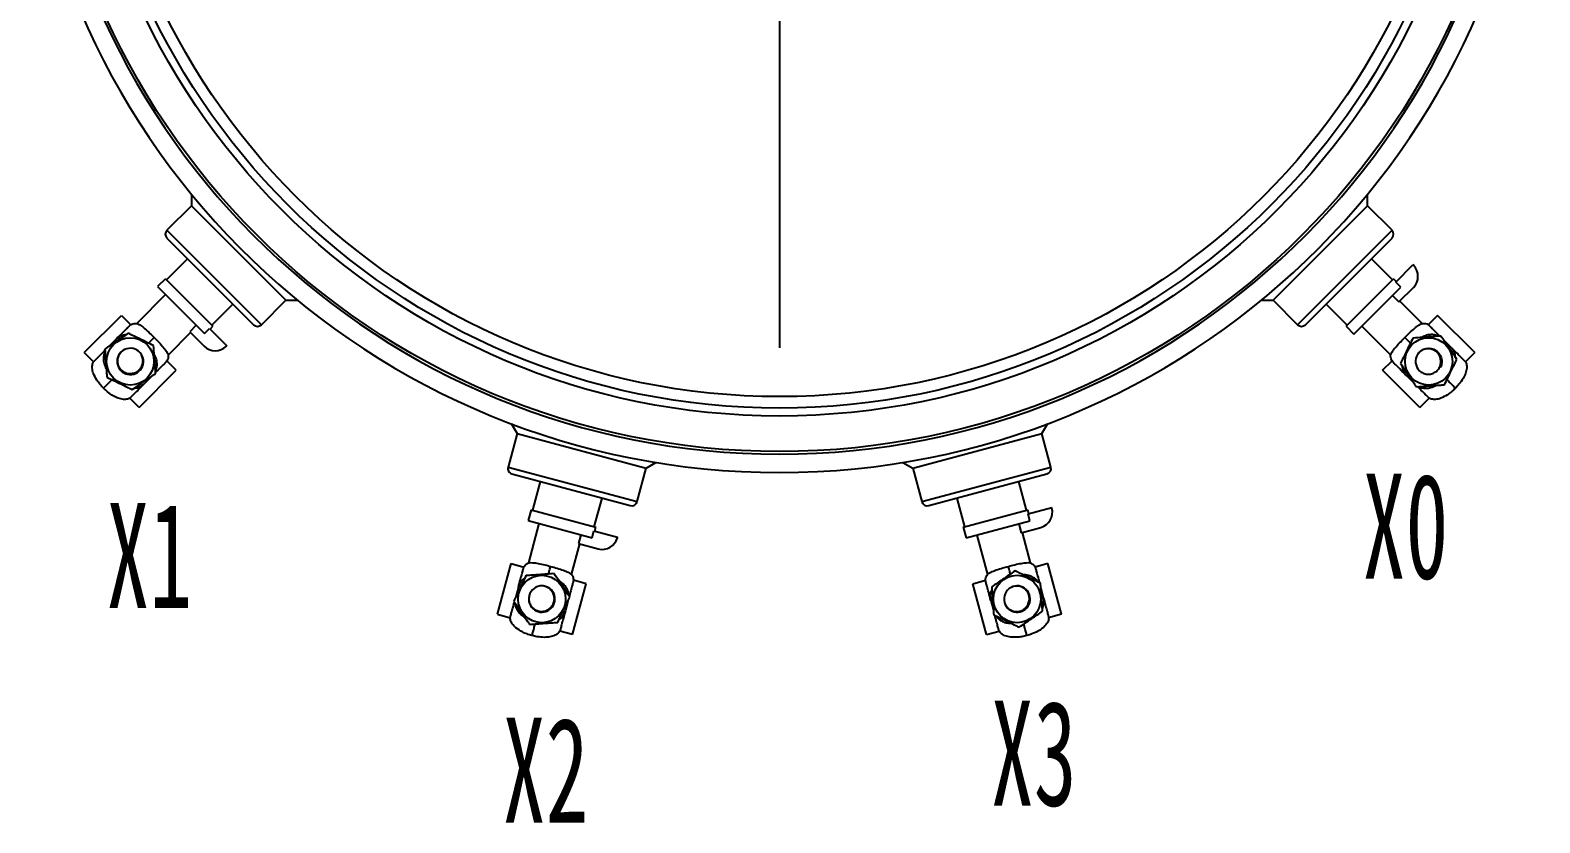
# Model space of a CAD drawing. Header units: millimetres. Extents: x 0 to 6631, y 0 to 4689.
# Drawn here: x 923 to 1498, y 1347 to 1649 of the extents above; entities that cross this region are included whole.
import ezdxf

# ---------------------------------------------------------------- set-up
doc = ezdxf.new("R2010")
doc.units = ezdxf.units.MM
doc.header["$LTSCALE"] = 13
doc.linetypes.add('CENTERX2', pattern=[101.6, 63.5, -12.7, 12.7, -12.7])
for name, color, linetype in [('2', 3, 'Continuous'), ('中心符号线', 7, 'CENTERX2'), ('几何体', 7, 'Continuous')]:
    doc.layers.add(name, color=color, linetype=linetype)
doc.styles.add('仿宋体', font='')
doc.styles.get('仿宋体').set_extended_font_data('STFangsong')

# ---------------------------------------------------------------- blocks, each defined once
blk = doc.blocks.new('SW_CENTERMARKSYMBOL_0')
at = {"layer": '中心符号线', "color": 0}
for p, q in [((0, 5), (0, 242)), ((-5, 0), (-242, 0)), ((0, 0), (-2.5, 0)), ((0, 0), (0, 2.5)), ((0, 0), (0, -2.5)), ((0, 0), (2.5, 0)), ((5, 0), (242, 0)), ((0, -5), (0, -242))]:
    blk.add_line(p, q, dxfattribs=at)

msp = doc.modelspace()

# ---------------------------------------------------------------- linework, layer by layer
at = {"layer": '几何体'}
for p, q in [((984.36, 1581.83), (975.02, 1572.49)), ((984.36, 1586.2), (984.36, 1581.83)), ((984.36, 1581.83), (1020.32, 1545.87)), ((1396.15, 1545.87), (1432.12, 1581.83)), ((1432.12, 1581.83), (1432.12, 1586.2)), ((1441.46, 1572.49), (1432.12, 1581.83)), ((975.02, 1572.49), (1010.98, 1536.53)), ((975.02, 1569.5), (1007.99, 1536.53)), ((1405.49, 1536.53), (1441.46, 1572.49)), ((1408.48, 1536.53), (1441.46, 1569.5)), ((982.88, 1561.64), (974.84, 1553.59)), ((1441.64, 1553.59), (1433.59, 1561.64)), ((1442.86, 1552.7), (1449.45, 1559.29)), ((1449.59, 1559.15), (1449.45, 1559.29)), ((974.44, 1553.99), (971.47, 1551.02)), ((974.44, 1553.99), (992.47, 1535.95)), ((1424, 1535.95), (1442.03, 1553.99)), ((1443.09, 1552.93), (1442.03, 1553.99)), ((1444.77, 1550.79), (1442.86, 1552.7)), ((974.48, 1548.01), (963.52, 1537.05)), ((971.47, 1551.02), (989.28, 1533.21)), ((1426.97, 1532.98), (1444.77, 1550.79)), ((1441.65, 1547.66), (1444.12, 1545.19)), ((1444.12, 1545.19), (1449.59, 1550.66)), ((992.08, 1536.35), (1000.13, 1544.39)), ((1010.98, 1536.53), (1020.32, 1545.87)), ((1020.32, 1545.87), (1024.69, 1545.87)), ((1391.78, 1545.87), (1396.15, 1545.87)), ((1396.15, 1545.87), (1405.49, 1536.53)), ((1416.35, 1544.39), (1424.39, 1536.35)), ((1452.95, 1537.05), (1444.47, 1545.54)), ((943.51, 1525.95), (957.65, 1540.09)), ((957.65, 1540.09), (961.22, 1536.52)), ((960.83, 1536.2), (961.22, 1536.52)), ((986.15, 1536.34), (983.68, 1533.86)), ((989.28, 1533.21), (991.19, 1535.12)), ((991.19, 1535.12), (997.78, 1528.53)), ((991.41, 1534.89), (992.47, 1535.95)), ((1424, 1535.95), (1426.97, 1532.98)), ((1429.97, 1535.99), (1440.93, 1525.03)), ((1458.82, 1540.09), (1455.25, 1536.52)), ((1455.25, 1536.52), (1455.64, 1536.2)), ((1472.96, 1525.95), (1458.82, 1540.09)), ((955.52, 1530.89), (952.91, 1528.28)), ((975.54, 1525.03), (984.02, 1533.52)), ((983.68, 1533.86), (989.15, 1528.39)), ((1461.15, 1530.69), (1463.77, 1528.08)), ((943.51, 1525.95), (947.08, 1522.38)), ((997.64, 1528.39), (997.78, 1528.53)), ((1472.96, 1525.95), (1469.39, 1522.38)), ((947.08, 1522.38), (947.4, 1522.77)), ((964.44, 1505.02), (978.58, 1519.16)), ((975.01, 1522.73), (974.69, 1522.34)), ((978.58, 1519.16), (975.01, 1522.73)), ((1437.89, 1519.16), (1441.46, 1522.73)), ((1452.03, 1505.02), (1437.89, 1519.16)), ((1441.78, 1522.34), (1441.46, 1522.73)), ((1469.08, 1522.77), (1469.39, 1522.38)), ((950.85, 1512.36), (950.76, 1512.45)), ((969.18, 1516.83), (966.56, 1514.22)), ((1447.09, 1517.04), (1449.71, 1514.42)), ((1465.62, 1512.36), (1465.53, 1512.28)), ((961.26, 1508.91), (960.87, 1508.59)), ((964.44, 1505.02), (960.87, 1508.59)), ((1452.03, 1505.02), (1455.6, 1508.59)), ((1455.6, 1508.59), (1455.22, 1508.91)), ((1108.31, 1495.07), (1104.89, 1482.31)), ((1106.12, 1498.85), (1108.31, 1495.07)), ((1108.31, 1495.07), (1157.44, 1481.91)), ((1259.03, 1481.91), (1308.17, 1495.07)), ((1308.17, 1495.07), (1310.35, 1498.85)), ((1311.58, 1482.31), (1308.17, 1495.07)), ((1157.44, 1481.91), (1161.22, 1484.09)), ((1255.25, 1484.09), (1259.03, 1481.91)), ((1104.89, 1482.31), (1154.02, 1469.15)), ((1106.39, 1479.72), (1151.43, 1467.65)), ((1154.02, 1469.15), (1157.44, 1481.91)), ((1259.03, 1481.91), (1262.45, 1469.15)), ((1262.45, 1469.15), (1311.58, 1482.31)), ((1265.05, 1467.65), (1310.09, 1479.72)), ((1117.13, 1476.84), (1114.18, 1465.85)), ((1302.29, 1465.85), (1299.35, 1476.84)), ((1113.65, 1466), (1112.56, 1461.94)), ((1113.65, 1466), (1138.28, 1459.4)), ((1137.74, 1459.54), (1140.69, 1470.53)), ((1275.79, 1470.53), (1278.73, 1459.54)), ((1278.19, 1459.4), (1302.83, 1466)), ((1303.21, 1464.55), (1302.83, 1466)), ((1302.9, 1464.46), (1311.91, 1466.88)), ((1311.96, 1466.68), (1311.91, 1466.88)), ((1112.56, 1461.94), (1136.88, 1455.42)), ((1116.66, 1460.84), (1112.65, 1445.87)), ((1279.28, 1455.34), (1303.6, 1461.86)), ((1299.33, 1460.71), (1300.24, 1457.33)), ((1303.6, 1461.86), (1302.9, 1464.46)), ((1132.61, 1456.57), (1131.7, 1453.19)), ((1136.88, 1455.42), (1137.58, 1458.03)), ((1137.58, 1458.03), (1146.58, 1455.62)), ((1137.89, 1457.95), (1138.28, 1459.4)), ((1146.53, 1455.42), (1146.58, 1455.62)), ((1278.19, 1459.4), (1279.28, 1455.34)), ((1283.39, 1456.44), (1287.4, 1441.47)), ((1300.24, 1457.33), (1307.72, 1459.33)), ((1303.82, 1445.87), (1300.71, 1457.46)), ((1129.07, 1441.47), (1132.18, 1453.06)), ((1131.7, 1453.19), (1139.18, 1451.18)), ((1100.87, 1426.25), (1106.05, 1445.57)), ((1106.05, 1445.57), (1110.93, 1444.26)), ((1110.75, 1443.79), (1110.93, 1444.26)), ((1310.42, 1445.57), (1305.55, 1444.26)), ((1305.55, 1444.26), (1305.72, 1443.79)), ((1315.6, 1426.25), (1310.42, 1445.57)), ((1129.47, 1418.59), (1134.64, 1437.91)), ((1129.76, 1439.21), (1129.68, 1438.72)), ((1134.64, 1437.91), (1129.76, 1439.21)), ((1281.83, 1437.91), (1286.71, 1439.21)), ((1287.01, 1418.59), (1281.83, 1437.91)), ((1286.79, 1438.72), (1286.71, 1439.21)), ((1108.81, 1436.54), (1107.85, 1432.96)), ((1288.73, 1431.47), (1289.69, 1427.89)), ((1307.74, 1436.26), (1308.7, 1432.69)), ((1100.87, 1426.25), (1105.75, 1424.94)), ((1127.67, 1431.19), (1126.71, 1427.61)), ((1315.6, 1426.25), (1310.72, 1424.94)), ((1105.75, 1424.94), (1105.83, 1425.44)), ((1124.76, 1420.36), (1124.59, 1419.89)), ((1129.47, 1418.59), (1124.59, 1419.89)), ((1287.01, 1418.59), (1291.88, 1419.89)), ((1291.88, 1419.89), (1291.71, 1420.36)), ((1310.64, 1425.44), (1310.72, 1424.94)), ((1114.03, 1418.16), (1113.91, 1418.19)), ((1302.44, 1418.16), (1302.32, 1418.12))]:
    msp.add_line(p, q, dxfattribs=at)
for centre, radius in [((1208.24, 1769.75), 281.5), ((1208.24, 1769.75), 268), ((1208.24, 1769.75), 265), ((1208.24, 1769.75), 260.6), ((961.04, 1522.56), 9.02), ((1455.43, 1522.56), 9.02), ((1117.76, 1432.08), 9.02), ((1298.71, 1432.08), 9.02)]:
    msp.add_circle(centre, radius, dxfattribs=at)
for centre, radius, start, end in [((1208.24, 1769.75), 289.5, 94.45754, 85.54246), ((1208.24, 1769.75), 282.5, 94.56822, 85.43178), ((976.51, 1571), 2.12, 135, 225), ((1439.96, 1571), 2.12, 315, 45), ((1445.35, 1554.9), 6, 315, 45), ((1009.49, 1538.03), 2.12, 225, 315), ((1406.99, 1538.03), 2.12, 225, 315), ((961.04, 1522.56), 5, 135, 57.4607), ((961.04, 1522.56), 5, 57.4607, 135), ((993.39, 1532.63), 6, 225, 315), ((1455.43, 1522.56), 5, 147.4607, 225), ((1106.93, 1481.76), 2.12, 165, 255), ((1309.54, 1481.76), 2.12, 285, 15), ((1151.97, 1469.69), 2.12, 255, 345), ((1264.5, 1469.69), 2.12, 195, 285), ((1306.16, 1465.13), 6, 285, 15), ((1140.74, 1456.98), 6, 255, 345), ((1117.76, 1432.08), 5, 165, 87.4607), ((1117.76, 1432.08), 5, 87.4607, 165), ((1298.71, 1432.08), 5, 195, 117.4607), ((1298.71, 1432.08), 5, 117.4607, 195)]:
    msp.add_arc(centre, radius, start, end, dxfattribs=at)
for points, knots in [([(955.52, 1530.89), (956.3, 1531.67), (957.86, 1533.23), (959.52, 1534.89), (960.63, 1536), (960.76, 1536.13), (960.83, 1536.2)], [0, 0, 0, 0, 0.249999, 0.5, 0.750001, 1, 1, 1, 1]), ([(961.22, 1536.52), (961.34, 1536.6), (961.74, 1536.83), (962.52, 1537.05), (963.17, 1537.04), (963.51, 1537.04)], [0, 0, 0, 0, 0.182488, 0.571881, 1, 1, 1, 1]), ([(963.51, 1537.04), (963.6, 1537.01), (963.78, 1536.96), (964.98, 1536.31), (966.59, 1535.04), (968.4, 1533.37), (969.61, 1532.18), (970.14, 1531.65)], [0, 0, 0, 0, 0.199828, 0.401922, 0.618692, 0.832327, 1, 1, 1, 1]), ([(1446.33, 1531.65), (1446.94, 1532.26), (1448.24, 1533.53), (1450.09, 1535.21), (1451.68, 1536.43), (1452.76, 1536.98), (1452.9, 1537.02), (1452.96, 1537.04)], [0, 0, 0, 0, 0.193516, 0.406828, 0.619695, 0.833542, 1, 1, 1, 1]), ([(1452.96, 1537.04), (1453.39, 1537.04), (1454.15, 1537.04), (1454.91, 1536.74), (1455.22, 1536.54), (1455.25, 1536.52)], [0, 0, 0, 0, 0.53998, 0.946274, 1, 1, 1, 1]), ([(1455.64, 1536.2), (1455.71, 1536.13), (1455.85, 1536), (1456.96, 1534.88), (1458.26, 1533.58), (1459.34, 1532.5), (1459.66, 1532.18)], [0, 0, 0, 0, 0.2924501, 0.5848392, 0.8772282, 1, 1, 1, 1]), ([(960.28, 1533.27), (959.5, 1532.74), (957.93, 1531.67), (955.59, 1530.1), (953.39, 1528.6), (952.06, 1527.7), (951.38, 1527.25)], [0, 0, 0, 0, 0.267276, 0.541818, 0.768445, 1, 1, 1, 1]), ([(959.41, 1532.68), (959.08, 1532.66), (958.2, 1532.6), (956.82, 1532.02), (955.96, 1531.27), (955.52, 1530.89)], [0, 0, 0, 0, 0.222972, 0.604107, 1, 1, 1, 1]), ([(969.94, 1528.57), (969.09, 1528.98), (967.38, 1529.82), (964.85, 1531.05), (962.45, 1532.21), (961.01, 1532.91), (960.28, 1533.27)], [0, 0, 0, 0, 0.267276, 0.541818, 0.768445, 1, 1, 1, 1]), ([(968, 1529.51), (968.36, 1529.87), (969.23, 1530.74), (969.81, 1531.32), (970.14, 1531.65)], [0, 0, 0, 0, 0.416571, 1, 1, 1, 1]), ([(970.14, 1531.65), (970.75, 1531.04), (972.02, 1529.75), (973.7, 1527.89), (974.92, 1526.31), (975.47, 1525.22), (975.51, 1525.08), (975.53, 1525.02)], [0, 0, 0, 0, 0.1935164, 0.4068283, 0.6196952, 0.8335422, 1, 1, 1, 1]), ([(1440.94, 1525.02), (1440.97, 1525.11), (1441.02, 1525.29), (1441.67, 1526.49), (1442.94, 1528.1), (1444.61, 1529.91), (1445.8, 1531.12), (1446.33, 1531.65)], [0, 0, 0, 0, 0.199828, 0.401922, 0.618692, 0.832327, 1, 1, 1, 1]), ([(1449.41, 1531.45), (1449, 1530.6), (1448.17, 1528.89), (1446.94, 1526.36), (1445.77, 1523.96), (1445.07, 1522.52), (1444.72, 1521.79)], [0, 0, 0, 0, 0.2672762, 0.5418181, 0.7684451, 1, 1, 1, 1]), ([(1448.47, 1529.51), (1448.11, 1529.87), (1447.24, 1530.74), (1446.67, 1531.32), (1446.33, 1531.65)], [0, 0, 0, 0, 0.416571, 1, 1, 1, 1]), ([(1460.12, 1532.21), (1459.66, 1532.18), (1458.33, 1532.09), (1456.02, 1531.92), (1452.83, 1531.69), (1450.66, 1531.54), (1449.41, 1531.45)], [0, 0, 0, 0, 0.1315465, 0.3836465, 0.6435586, 1, 1, 1, 1]), ([(1459.1, 1532.14), (1458.75, 1532.3), (1457.9, 1532.69), (1456.37, 1532.8), (1454.51, 1532.59), (1453.33, 1532.01), (1452.69, 1531.68)], [0, 0, 0, 0, 0.172022, 0.4166468, 0.6794106, 1, 1, 1, 1]), ([(1466.14, 1523.32), (1465.61, 1524.1), (1464.55, 1525.67), (1462.97, 1528.01), (1461.47, 1530.21), (1460.57, 1531.54), (1460.12, 1532.21)], [0, 0, 0, 0, 0.267276, 0.541818, 0.768445, 1, 1, 1, 1]), ([(947.4, 1522.77), (947.46, 1522.83), (947.6, 1522.97), (948.72, 1524.09), (950.01, 1525.38), (951.1, 1526.47), (951.42, 1526.79)], [0, 0, 0, 0, 0.292371, 0.584745, 0.877118, 1, 1, 1, 1]), ([(951.46, 1526.23), (951.3, 1525.88), (950.9, 1525.03), (950.8, 1523.49), (951, 1521.63), (951.59, 1520.45), (951.92, 1519.8)], [0, 0, 0, 0, 0.172097, 0.416141, 0.678174, 1, 1, 1, 1]), ([(951.38, 1527.25), (951.47, 1525.99), (951.63, 1523.85), (951.86, 1520.67), (952.02, 1518.36), (952.12, 1516.99), (952.15, 1516.54)], [0, 0, 0, 0, 0.356439, 0.608129, 0.868454, 1, 1, 1, 1]), ([(957.51, 1526.09), (957.17, 1525.65), (956.48, 1524.76), (956.09, 1523.1), (956.24, 1521.43), (956.94, 1519.92), (958.09, 1518.74), (959.55, 1518.02), (960.76, 1517.87), (961.41, 1517.95), (961.54, 1517.96)], [0, 0, 0, 0, 0.1408, 0.281601, 0.422095, 0.560119, 0.697396, 0.832652, 0.966706, 1, 1, 1, 1]), ([(961.54, 1517.96), (962.06, 1518.06), (963.09, 1518.24), (964.42, 1519.14), (965.4, 1520.4), (965.92, 1521.94), (965.91, 1523.58), (965.34, 1525.14), (964.52, 1526.19), (963.91, 1526.64), (963.73, 1526.77)], [0, 0, 0, 0, 0.132095, 0.264168, 0.396922, 0.532469, 0.668255, 0.806625, 0.945503, 1, 1, 1, 1]), ([(970.7, 1517.86), (970.67, 1518.32), (970.58, 1519.66), (970.41, 1521.97), (970.18, 1525.15), (970.03, 1527.32), (969.94, 1528.57)], [0, 0, 0, 0, 0.131547, 0.383647, 0.643559, 1, 1, 1, 1]), ([(970.63, 1518.88), (970.79, 1519.23), (971.18, 1520.08), (971.29, 1521.62), (971.08, 1523.47), (970.5, 1524.65), (970.17, 1525.29)], [0, 0, 0, 0, 0.172022, 0.416647, 0.679411, 1, 1, 1, 1]), ([(975.53, 1525.02), (975.53, 1524.59), (975.53, 1523.83), (975.23, 1523.07), (975.03, 1522.77), (975.01, 1522.73)], [0, 0, 0, 0, 0.53998, 0.946274, 1, 1, 1, 1]), ([(1441.46, 1522.73), (1441.39, 1522.86), (1441.15, 1523.25), (1440.93, 1524.03), (1440.94, 1524.68), (1440.94, 1525.02)], [0, 0, 0, 0, 0.182488, 0.571881, 1, 1, 1, 1]), ([(1451.21, 1525.24), (1451.43, 1525.54), (1452.03, 1526.35), (1453.47, 1527.29), (1455.43, 1527.69), (1457.39, 1527.29), (1459.05, 1526.18), (1460.18, 1524.51), (1460.53, 1522.57), (1460.34, 1521.01), (1459.85, 1520.33), (1459.74, 1520.19)], [0, 0, 0, 0, 0.070991, 0.19833, 0.326533, 0.453634, 0.581445, 0.709256, 0.836356, 0.964559, 1, 1, 1, 1]), ([(1460.02, 1523.05), (1459.93, 1523.57), (1459.75, 1524.61), (1458.84, 1525.93), (1457.58, 1526.92), (1456.04, 1527.43), (1454.4, 1527.42), (1452.84, 1526.86), (1451.8, 1526.03), (1451.34, 1525.42), (1451.21, 1525.24)], [0, 0, 0, 0, 0.132095, 0.264168, 0.396922, 0.532469, 0.668255, 0.806625, 0.945503, 1, 1, 1, 1]), ([(1461.45, 1513.66), (1461.86, 1514.51), (1462.69, 1516.22), (1463.92, 1518.75), (1465.08, 1521.15), (1465.79, 1522.59), (1466.14, 1523.32)], [0, 0, 0, 0, 0.267276, 0.541818, 0.768445, 1, 1, 1, 1]), ([(1465.55, 1524.2), (1465.53, 1524.52), (1465.47, 1525.4), (1464.89, 1526.78), (1464.15, 1527.64), (1463.77, 1528.08)], [0, 0, 0, 0, 0.22099, 0.603154, 1, 1, 1, 1]), ([(1463.77, 1528.08), (1464.54, 1527.3), (1466.1, 1525.75), (1467.77, 1524.08), (1468.87, 1522.98), (1469.01, 1522.84), (1469.08, 1522.77)], [0, 0, 0, 0, 0.250026, 0.5, 0.749974, 1, 1, 1, 1]), ([(947.01, 1517.99), (946.9, 1518.33), (946.69, 1518.98), (946.55, 1519.91), (946.54, 1520.74), (946.66, 1521.49), (946.86, 1522.03), (947.04, 1522.31), (947.08, 1522.38)], [0, 0, 0, 0, 0.233975, 0.449095, 0.621735, 0.7798, 0.949594, 1, 1, 1, 1]), ([(950.76, 1512.45), (950.33, 1512.91), (949.46, 1513.85), (948.04, 1515.72), (947.41, 1517.12), (947.01, 1517.99)], [0, 0, 0, 0, 0.266654, 0.541385, 1, 1, 1, 1]), ([(961.81, 1511.84), (962.59, 1512.37), (964.16, 1513.44), (966.5, 1515.01), (968.7, 1516.51), (970.03, 1517.41), (970.7, 1517.86)], [0, 0, 0, 0, 0.267276, 0.541818, 0.768445, 1, 1, 1, 1]), ([(974.69, 1522.34), (974.62, 1522.27), (974.48, 1522.14), (973.37, 1521.02), (972.07, 1519.72), (970.99, 1518.64), (970.67, 1518.32)], [0, 0, 0, 0, 0.29245, 0.584839, 0.877228, 1, 1, 1, 1]), ([(1447.09, 1517.04), (1446.31, 1517.81), (1444.76, 1519.37), (1443.09, 1521.03), (1441.99, 1522.14), (1441.85, 1522.27), (1441.78, 1522.34)], [0, 0, 0, 0, 0.249999, 0.5, 0.750001, 1, 1, 1, 1]), ([(1444.72, 1521.79), (1445.24, 1521.01), (1446.31, 1519.44), (1447.89, 1517.1), (1449.38, 1514.9), (1450.28, 1513.57), (1450.74, 1512.9)], [0, 0, 0, 0, 0.2672762, 0.5418181, 0.7684451, 1, 1, 1, 1]), ([(1445.3, 1520.92), (1445.33, 1520.59), (1445.39, 1519.71), (1445.97, 1518.33), (1446.71, 1517.47), (1447.09, 1517.04)], [0, 0, 0, 0, 0.222972, 0.604107, 1, 1, 1, 1]), ([(1451.89, 1519.02), (1452.34, 1518.68), (1453.22, 1517.99), (1454.88, 1517.6), (1456.55, 1517.75), (1458.07, 1518.45), (1459.25, 1519.6), (1459.96, 1521.06), (1460.11, 1522.27), (1460.03, 1522.92), (1460.02, 1523.05)], [0, 0, 0, 0, 0.1408, 0.281601, 0.422095, 0.560119, 0.697396, 0.832652, 0.966706, 1, 1, 1, 1]), ([(1469.46, 1517.99), (1469.19, 1517.36), (1468.59, 1515.97), (1467.19, 1514.03), (1466.08, 1512.85), (1465.62, 1512.37)], [0, 0, 0, 0, 0.327432, 0.722961, 1, 1, 1, 1]), ([(1469.39, 1522.38), (1469.44, 1522.31), (1469.61, 1522.03), (1469.82, 1521.49), (1469.93, 1520.74), (1469.92, 1519.55), (1469.66, 1518.65), (1469.46, 1517.99)], [0, 0, 0, 0, 0.050272, 0.220214, 0.378002, 0.550604, 1, 1, 1, 1]), ([(950.85, 1512.36), (950.94, 1512.45), (951.11, 1512.62), (951.78, 1513.29), (952.71, 1514.22), (953.68, 1515.19), (954.09, 1515.6)], [0, 0, 0, 0, 0.231093, 0.462188, 0.771364, 1, 1, 1, 1]), ([(956.48, 1508.52), (955.85, 1508.79), (954.46, 1509.39), (952.52, 1510.79), (951.34, 1511.91), (950.85, 1512.37)], [0, 0, 0, 0, 0.327432, 0.722961, 1, 1, 1, 1]), ([(952.15, 1516.54), (953, 1516.13), (954.71, 1515.29), (957.24, 1514.06), (959.64, 1512.9), (961.08, 1512.2), (961.81, 1511.84)], [0, 0, 0, 0, 0.267276, 0.541818, 0.768445, 1, 1, 1, 1]), ([(966.56, 1514.22), (965.79, 1513.44), (964.23, 1511.89), (962.57, 1510.22), (961.47, 1509.12), (961.33, 1508.98), (961.26, 1508.91)], [0, 0, 0, 0, 0.250026, 0.5, 0.749974, 1, 1, 1, 1]), ([(962.68, 1512.44), (963.01, 1512.46), (963.88, 1512.52), (965.27, 1513.09), (966.13, 1513.84), (966.56, 1514.22)], [0, 0, 0, 0, 0.22099, 0.603154, 1, 1, 1, 1]), ([(1450.74, 1512.9), (1451.99, 1512.99), (1454.13, 1513.14), (1457.31, 1513.37), (1459.63, 1513.53), (1460.99, 1513.63), (1461.45, 1513.66)], [0, 0, 0, 0, 0.356439, 0.608129, 0.868454, 1, 1, 1, 1]), ([(1455.22, 1508.91), (1455.15, 1508.98), (1455.01, 1509.11), (1453.89, 1510.23), (1452.6, 1511.52), (1451.52, 1512.61), (1451.2, 1512.93)], [0, 0, 0, 0, 0.292371, 0.584745, 0.877118, 1, 1, 1, 1]), ([(1451.75, 1512.97), (1452.1, 1512.81), (1452.95, 1512.41), (1454.49, 1512.31), (1456.35, 1512.51), (1457.53, 1513.1), (1458.18, 1513.43)], [0, 0, 0, 0, 0.1720968, 0.4161413, 0.6781738, 1, 1, 1, 1]), ([(1465.53, 1512.28), (1465.07, 1511.84), (1464.13, 1510.97), (1462.26, 1509.55), (1460.87, 1508.92), (1459.99, 1508.52)], [0, 0, 0, 0, 0.266654, 0.541385, 1, 1, 1, 1]), ([(1465.62, 1512.36), (1465.53, 1512.45), (1465.36, 1512.62), (1464.69, 1513.29), (1463.76, 1514.22), (1462.8, 1515.19), (1462.39, 1515.6)], [0, 0, 0, 0, 0.231093, 0.462188, 0.771364, 1, 1, 1, 1]), ([(960.87, 1508.59), (960.8, 1508.55), (960.52, 1508.37), (959.98, 1508.17), (959.23, 1508.05), (958.04, 1508.06), (957.13, 1508.33), (956.48, 1508.52)], [0, 0, 0, 0, 0.050272, 0.220214, 0.378002, 0.550604, 1, 1, 1, 1]), ([(1459.99, 1508.52), (1459.66, 1508.41), (1459.01, 1508.2), (1458.07, 1508.06), (1457.25, 1508.05), (1456.49, 1508.17), (1455.95, 1508.37), (1455.67, 1508.55), (1455.6, 1508.59)], [0, 0, 0, 0, 0.233975, 0.449095, 0.621735, 0.7798, 0.949594, 1, 1, 1, 1]), ([(1108.81, 1436.54), (1109.09, 1437.6), (1109.66, 1439.72), (1110.27, 1442), (1110.67, 1443.51), (1110.73, 1443.7), (1110.75, 1443.79)], [0, 0, 0, 0, 0.249999, 0.5, 0.750001, 1, 1, 1, 1]), ([(1110.93, 1444.26), (1111, 1444.39), (1111.22, 1444.78), (1111.79, 1445.37), (1112.35, 1445.69), (1112.65, 1445.86)], [0, 0, 0, 0, 0.182488, 0.571881, 1, 1, 1, 1]), ([(1112.65, 1445.86), (1112.74, 1445.88), (1112.92, 1445.92), (1114.29, 1445.96), (1116.31, 1445.66), (1118.72, 1445.13), (1120.37, 1444.69), (1121.09, 1444.51)], [0, 0, 0, 0, 0.1998276, 0.4019224, 0.6186923, 0.8323272, 1, 1, 1, 1]), ([(1120.3, 1441.58), (1120.44, 1442.07), (1120.75, 1443.26), (1120.96, 1444.05), (1121.09, 1444.51)], [0, 0, 0, 0, 0.416571, 1, 1, 1, 1]), ([(1121.09, 1444.5), (1121.92, 1444.28), (1123.67, 1443.79), (1126.05, 1443.03), (1127.9, 1442.26), (1128.91, 1441.6), (1129.02, 1441.5), (1129.07, 1441.46)], [0, 0, 0, 0, 0.1935164, 0.4068283, 0.6196952, 0.8335422, 1, 1, 1, 1]), ([(1287.4, 1441.46), (1287.47, 1441.52), (1287.61, 1441.65), (1288.77, 1442.36), (1290.67, 1443.12), (1293.03, 1443.86), (1294.66, 1444.31), (1295.38, 1444.51)], [0, 0, 0, 0, 0.199828, 0.401922, 0.618692, 0.832327, 1, 1, 1, 1]), ([(1297.95, 1442.79), (1297.17, 1442.26), (1295.6, 1441.2), (1293.26, 1439.62), (1291.06, 1438.12), (1289.73, 1437.22), (1289.05, 1436.77)], [0, 0, 0, 0, 0.2672762, 0.5418181, 0.7684451, 1, 1, 1, 1]), ([(1295.38, 1444.5), (1296.22, 1444.72), (1297.98, 1445.18), (1300.42, 1445.71), (1302.4, 1445.97), (1303.62, 1445.9), (1303.76, 1445.87), (1303.82, 1445.86)], [0, 0, 0, 0, 0.193516, 0.406828, 0.619695, 0.833542, 1, 1, 1, 1]), ([(1296.17, 1441.58), (1296.04, 1442.07), (1295.72, 1443.26), (1295.51, 1444.05), (1295.38, 1444.51)], [0, 0, 0, 0, 0.416571, 1, 1, 1, 1]), ([(1307.61, 1438.1), (1307.19, 1438.3), (1305.99, 1438.88), (1303.91, 1439.89), (1301.04, 1441.29), (1299.08, 1442.24), (1297.95, 1442.79)], [0, 0, 0, 0, 0.131547, 0.383647, 0.643559, 1, 1, 1, 1]), ([(1303.82, 1445.86), (1304.2, 1445.64), (1304.85, 1445.26), (1305.36, 1444.62), (1305.53, 1444.3), (1305.55, 1444.26)], [0, 0, 0, 0, 0.53998, 0.946274, 1, 1, 1, 1]), ([(1305.72, 1443.79), (1305.75, 1443.69), (1305.8, 1443.51), (1306.21, 1441.98), (1306.68, 1440.21), (1307.08, 1438.73), (1307.19, 1438.3)], [0, 0, 0, 0, 0.29245, 0.584839, 0.877228, 1, 1, 1, 1]), ([(1111.74, 1440.97), (1111.33, 1440.13), (1110.5, 1438.41), (1109.27, 1435.88), (1108.1, 1433.48), (1107.4, 1432.04), (1107.05, 1431.31)], [0, 0, 0, 0, 0.267276, 0.541818, 0.768445, 1, 1, 1, 1]), ([(1111.28, 1440.03), (1111.01, 1439.84), (1110.28, 1439.35), (1109.37, 1438.16), (1109, 1437.08), (1108.81, 1436.54)], [0, 0, 0, 0, 0.222972, 0.604107, 1, 1, 1, 1]), ([(1122.45, 1441.74), (1121.51, 1441.67), (1119.62, 1441.53), (1116.81, 1441.33), (1114.15, 1441.14), (1112.55, 1441.03), (1111.74, 1440.97)], [0, 0, 0, 0, 0.267276, 0.541818, 0.768445, 1, 1, 1, 1]), ([(1120.49, 1428.35), (1120.89, 1428.69), (1121.69, 1429.36), (1122.39, 1430.81), (1122.61, 1432.39), (1122.29, 1433.98), (1121.45, 1435.4), (1120.19, 1436.46), (1118.95, 1436.96), (1118.19, 1437.05), (1117.98, 1437.07)], [0, 0, 0, 0, 0.132095, 0.264168, 0.396922, 0.532469, 0.668255, 0.806625, 0.945503, 1, 1, 1, 1]), ([(1128.47, 1432.84), (1128.21, 1433.22), (1127.46, 1434.33), (1126.16, 1436.25), (1124.37, 1438.89), (1123.15, 1440.69), (1122.45, 1441.74)], [0, 0, 0, 0, 0.1315465, 0.3836465, 0.6435586, 1, 1, 1, 1]), ([(1127.9, 1433.69), (1127.86, 1434.07), (1127.77, 1435), (1127.1, 1436.39), (1125.99, 1437.89), (1124.9, 1438.62), (1124.29, 1439.01)], [0, 0, 0, 0, 0.172022, 0.416647, 0.679411, 1, 1, 1, 1]), ([(1129.68, 1438.72), (1129.66, 1438.62), (1129.61, 1438.43), (1129.2, 1436.91), (1128.72, 1435.14), (1128.33, 1433.66), (1128.21, 1433.22)], [0, 0, 0, 0, 0.29245, 0.584839, 0.877228, 1, 1, 1, 1]), ([(1129.07, 1441.46), (1129.29, 1441.08), (1129.66, 1440.42), (1129.79, 1439.62), (1129.77, 1439.25), (1129.76, 1439.21)], [0, 0, 0, 0, 0.53998, 0.946274, 1, 1, 1, 1]), ([(1286.71, 1439.21), (1286.71, 1439.36), (1286.7, 1439.81), (1286.9, 1440.6), (1287.23, 1441.16), (1287.4, 1441.46)], [0, 0, 0, 0, 0.182488, 0.571881, 1, 1, 1, 1]), ([(1288.73, 1431.47), (1288.45, 1432.53), (1287.88, 1434.65), (1287.27, 1436.92), (1286.87, 1438.43), (1286.82, 1438.62), (1286.79, 1438.72)], [0, 0, 0, 0, 0.249999, 0.5, 0.750001, 1, 1, 1, 1]), ([(1302.94, 1430.21), (1303.12, 1430.71), (1303.48, 1431.69), (1303.36, 1433.3), (1302.76, 1434.78), (1301.69, 1435.99), (1300.25, 1436.8), (1298.63, 1437.09), (1297.31, 1436.9), (1296.61, 1436.6), (1296.41, 1436.51)], [0, 0, 0, 0, 0.132095, 0.264168, 0.396922, 0.532469, 0.668255, 0.806625, 0.945503, 1, 1, 1, 1]), ([(1306.69, 1438.54), (1306.47, 1438.86), (1305.93, 1439.62), (1304.65, 1440.48), (1302.94, 1441.23), (1301.63, 1441.31), (1300.91, 1441.35)], [0, 0, 0, 0, 0.172022, 0.4166468, 0.6794106, 1, 1, 1, 1]), ([(1308.37, 1427.39), (1308.31, 1428.32), (1308.17, 1430.22), (1307.97, 1433.03), (1307.78, 1435.69), (1307.67, 1437.29), (1307.61, 1438.1)], [0, 0, 0, 0, 0.267276, 0.541818, 0.768445, 1, 1, 1, 1]), ([(1107.05, 1431.31), (1107.75, 1430.27), (1108.95, 1428.49), (1110.74, 1425.85), (1112.04, 1423.93), (1112.81, 1422.8), (1113.07, 1422.42)], [0, 0, 0, 0, 0.356439, 0.6081286, 0.8684544, 1, 1, 1, 1]), ([(1112.93, 1433.37), (1112.85, 1432.82), (1112.7, 1431.71), (1113.19, 1430.07), (1114.16, 1428.7), (1115.52, 1427.74), (1117.11, 1427.29), (1118.73, 1427.4), (1119.85, 1427.88), (1120.38, 1428.27), (1120.49, 1428.35)], [0, 0, 0, 0, 0.1408, 0.281601, 0.422095, 0.560119, 0.697396, 0.832652, 0.966706, 1, 1, 1, 1]), ([(1123.78, 1423.18), (1124.19, 1424.03), (1125.02, 1425.74), (1126.25, 1428.27), (1127.41, 1430.67), (1128.11, 1432.11), (1128.47, 1432.84)], [0, 0, 0, 0, 0.267276, 0.541818, 0.768445, 1, 1, 1, 1]), ([(1289.13, 1435.72), (1288.99, 1435.43), (1288.6, 1434.64), (1288.41, 1433.15), (1288.62, 1432.03), (1288.73, 1431.47)], [0, 0, 0, 0, 0.222972, 0.604107, 1, 1, 1, 1]), ([(1289.05, 1436.77), (1289.12, 1435.83), (1289.26, 1433.94), (1289.46, 1431.13), (1289.65, 1428.47), (1289.76, 1426.87), (1289.82, 1426.06)], [0, 0, 0, 0, 0.267276, 0.541818, 0.768445, 1, 1, 1, 1]), ([(1308.3, 1428.44), (1308.44, 1428.73), (1308.83, 1429.52), (1309.02, 1431), (1308.81, 1432.12), (1308.7, 1432.69)], [0, 0, 0, 0, 0.22099, 0.603154, 1, 1, 1, 1]), ([(1308.7, 1432.69), (1308.98, 1431.63), (1309.55, 1429.5), (1310.16, 1427.23), (1310.56, 1425.72), (1310.61, 1425.53), (1310.64, 1425.44)], [0, 0, 0, 0, 0.250026, 0.5, 0.749974, 1, 1, 1, 1]), ([(1105.83, 1425.44), (1105.86, 1425.53), (1105.91, 1425.71), (1106.32, 1427.25), (1106.79, 1429.01), (1107.19, 1430.49), (1107.3, 1430.93)], [0, 0, 0, 0, 0.2923713, 0.5847445, 0.8771177, 1, 1, 1, 1]), ([(1107.62, 1430.47), (1107.65, 1430.08), (1107.74, 1429.15), (1108.42, 1427.76), (1109.52, 1426.25), (1110.62, 1425.53), (1111.23, 1425.13)], [0, 0, 0, 0, 0.172097, 0.416141, 0.678174, 1, 1, 1, 1]), ([(1124.24, 1424.13), (1124.51, 1424.31), (1125.24, 1424.8), (1126.14, 1425.99), (1126.52, 1427.07), (1126.71, 1427.61)], [0, 0, 0, 0, 0.22099, 0.603154, 1, 1, 1, 1]), ([(1126.71, 1427.61), (1126.42, 1426.55), (1125.85, 1424.43), (1125.24, 1422.15), (1124.84, 1420.65), (1124.79, 1420.46), (1124.76, 1420.36)], [0, 0, 0, 0, 0.250026, 0.5, 0.749974, 1, 1, 1, 1]), ([(1289.82, 1426.06), (1290.95, 1425.51), (1292.88, 1424.57), (1295.75, 1423.18), (1297.84, 1422.16), (1299.07, 1421.57), (1299.48, 1421.37)], [0, 0, 0, 0, 0.356439, 0.608129, 0.868454, 1, 1, 1, 1]), ([(1291.71, 1420.36), (1291.68, 1420.46), (1291.63, 1420.64), (1291.22, 1422.17), (1290.75, 1423.94), (1290.35, 1425.42), (1290.24, 1425.86)], [0, 0, 0, 0, 0.292371, 0.584745, 0.877118, 1, 1, 1, 1]), ([(1290.73, 1425.61), (1290.96, 1425.3), (1291.5, 1424.53), (1292.78, 1423.67), (1294.49, 1422.92), (1295.81, 1422.84), (1296.54, 1422.8)], [0, 0, 0, 0, 0.172097, 0.416141, 0.678174, 1, 1, 1, 1]), ([(1293.89, 1430.78), (1294.1, 1430.27), (1294.52, 1429.23), (1295.76, 1428.06), (1297.28, 1427.35), (1298.95, 1427.2), (1300.54, 1427.61), (1301.89, 1428.51), (1302.63, 1429.49), (1302.89, 1430.09), (1302.94, 1430.21)], [0, 0, 0, 0, 0.1408, 0.281601, 0.422095, 0.560119, 0.697396, 0.832652, 0.966706, 1, 1, 1, 1]), ([(1299.48, 1421.37), (1300.26, 1421.89), (1301.83, 1422.96), (1304.17, 1424.54), (1306.37, 1426.03), (1307.7, 1426.93), (1308.37, 1427.39)], [0, 0, 0, 0, 0.267276, 0.541818, 0.768445, 1, 1, 1, 1]), ([(1107.89, 1421.11), (1107.62, 1421.34), (1107.12, 1421.8), (1106.53, 1422.54), (1106.1, 1423.25), (1105.83, 1423.96), (1105.73, 1424.53), (1105.75, 1424.86), (1105.75, 1424.94)], [0, 0, 0, 0, 0.233975, 0.449095, 0.621735, 0.7798, 0.949594, 1, 1, 1, 1]), ([(1113.91, 1418.19), (1113.3, 1418.37), (1112.08, 1418.74), (1109.91, 1419.66), (1108.67, 1420.55), (1107.89, 1421.11)], [0, 0, 0, 0, 0.266654, 0.541385, 1, 1, 1, 1]), ([(1113.07, 1422.42), (1114, 1422.48), (1115.9, 1422.62), (1118.71, 1422.82), (1121.37, 1423.01), (1122.97, 1423.13), (1123.78, 1423.18)], [0, 0, 0, 0, 0.267276, 0.541818, 0.768445, 1, 1, 1, 1]), ([(1114.03, 1418.16), (1114.06, 1418.27), (1114.12, 1418.51), (1114.37, 1419.42), (1114.71, 1420.7), (1115.06, 1422.01), (1115.21, 1422.57)], [0, 0, 0, 0, 0.231093, 0.462188, 0.771364, 1, 1, 1, 1]), ([(1124.59, 1419.89), (1124.55, 1419.83), (1124.4, 1419.53), (1124.03, 1419.08), (1123.44, 1418.61), (1122.41, 1418.02), (1121.49, 1417.8), (1120.82, 1417.64)], [0, 0, 0, 0, 0.050272, 0.220214, 0.378002, 0.550604, 1, 1, 1, 1]), ([(1295.65, 1417.64), (1295.3, 1417.71), (1294.64, 1417.86), (1293.76, 1418.2), (1293.03, 1418.6), (1292.44, 1419.08), (1292.07, 1419.53), (1291.92, 1419.83), (1291.88, 1419.89)], [0, 0, 0, 0, 0.233975, 0.449095, 0.621735, 0.7798, 0.949594, 1, 1, 1, 1]), ([(1302.45, 1418.16), (1302.41, 1418.27), (1302.35, 1418.51), (1302.11, 1419.42), (1301.76, 1420.7), (1301.41, 1422.01), (1301.26, 1422.57)], [0, 0, 0, 0, 0.231093, 0.462188, 0.771364, 1, 1, 1, 1]), ([(1308.58, 1421.11), (1308.04, 1420.7), (1306.82, 1419.79), (1304.64, 1418.81), (1303.08, 1418.35), (1302.44, 1418.16)], [0, 0, 0, 0, 0.327432, 0.722961, 1, 1, 1, 1]), ([(1310.72, 1424.94), (1310.73, 1424.86), (1310.74, 1424.53), (1310.64, 1423.96), (1310.37, 1423.25), (1309.77, 1422.23), (1309.08, 1421.58), (1308.59, 1421.11)], [0, 0, 0, 0, 0.050272, 0.220214, 0.378002, 0.550604, 1, 1, 1, 1]), ([(1120.82, 1417.64), (1120.14, 1417.56), (1118.64, 1417.39), (1116.25, 1417.63), (1114.68, 1418), (1114.03, 1418.16)], [0, 0, 0, 0, 0.327432, 0.722961, 1, 1, 1, 1]), ([(1302.32, 1418.12), (1301.71, 1417.98), (1300.46, 1417.69), (1298.13, 1417.4), (1296.61, 1417.55), (1295.65, 1417.64)], [0, 0, 0, 0, 0.266654, 0.541385, 1, 1, 1, 1])]:
    msp.add_open_spline(points, degree=3, knots=knots, dxfattribs=at)

# ---------------------------------------------------------------- block references
at = {"layer": '中心符号线'}
msp.add_blockref('SW_CENTERMARKSYMBOL_0', (1208.24, 1769.75), dxfattribs=at)

# ---------------------------------------------------------------- texts
at = {"layer": '2', "style": '仿宋体', "width": 0.6}
for s, p in [('X0', (1430.27, 1439.85)), ('X1', (951.99, 1428.61)), ('X3', (1288.73, 1353.36)), ('X2', (1102.85, 1346.86))]:
    msp.add_text(s, height=40, dxfattribs=at).set_placement(p)

doc.saveas('drawing.dxf')
